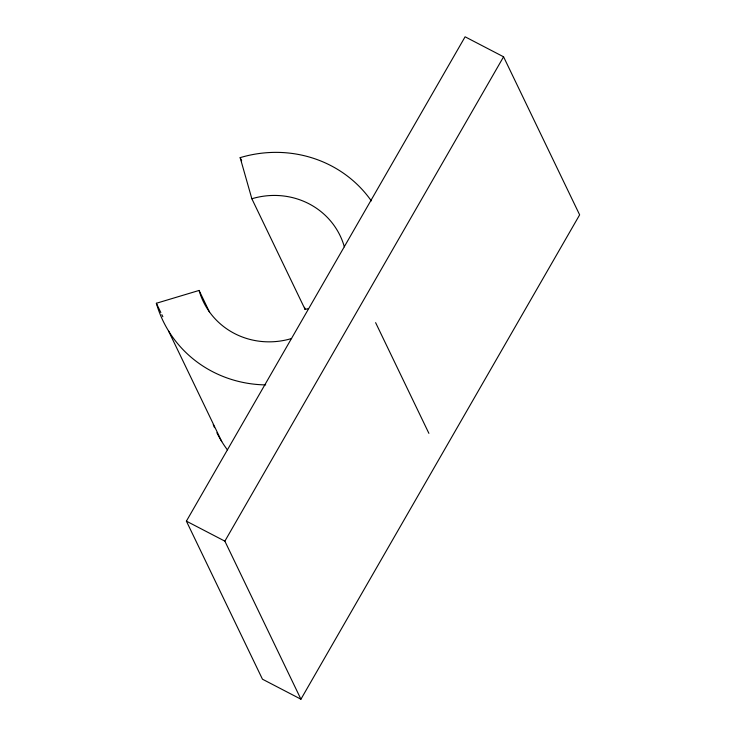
<?xml version="1.0" encoding="UTF-8"?>
<svg xmlns="http://www.w3.org/2000/svg" width="736" height="736" viewBox="0 0 736 736"><rect width="100%" height="100%" fill="white"/><g stroke="black" fill="none" stroke-linecap="round" stroke-linejoin="round"><path stroke-width="1.1" d="M186.392 521.152L465.097 36.8L503.571 56.801L579.637 214.848L300.932 699.2L262.458 679.199L186.392 521.152L224.866 541.144L300.932 699.2M224.866 541.144L503.571 56.801M160.844 312.579L156.363 303.269L199.088 290.444A75.918 72.57 -25.7 0 0 291.594 338.523M375.608 322.644L428.895 433.357M371.312 200.882A120.584 115.248 -25.7 0 0 240.157 157.642L241.656 160.752M240.157 157.642L251.85 198.757L305.136 309.47A75.918 72.57 -25.7 0 1 308.301 308.596M199.088 290.444L209.548 312.174M161.837 314.649L162.84 316.719M168.461 330.814L221.748 441.536M304.52 307.308L305.136 309.47M227.387 449.843A120.584 115.248 -25.7 0 1 216.89 432.759M214.535 427.662A120.584 115.248 -25.7 0 1 213.238 424.552M265.678 384.9A120.584 115.248 -25.7 0 1 156.363 303.269M251.85 198.757A75.918 72.57 -25.7 0 1 344.356 246.836"/></g></svg>
